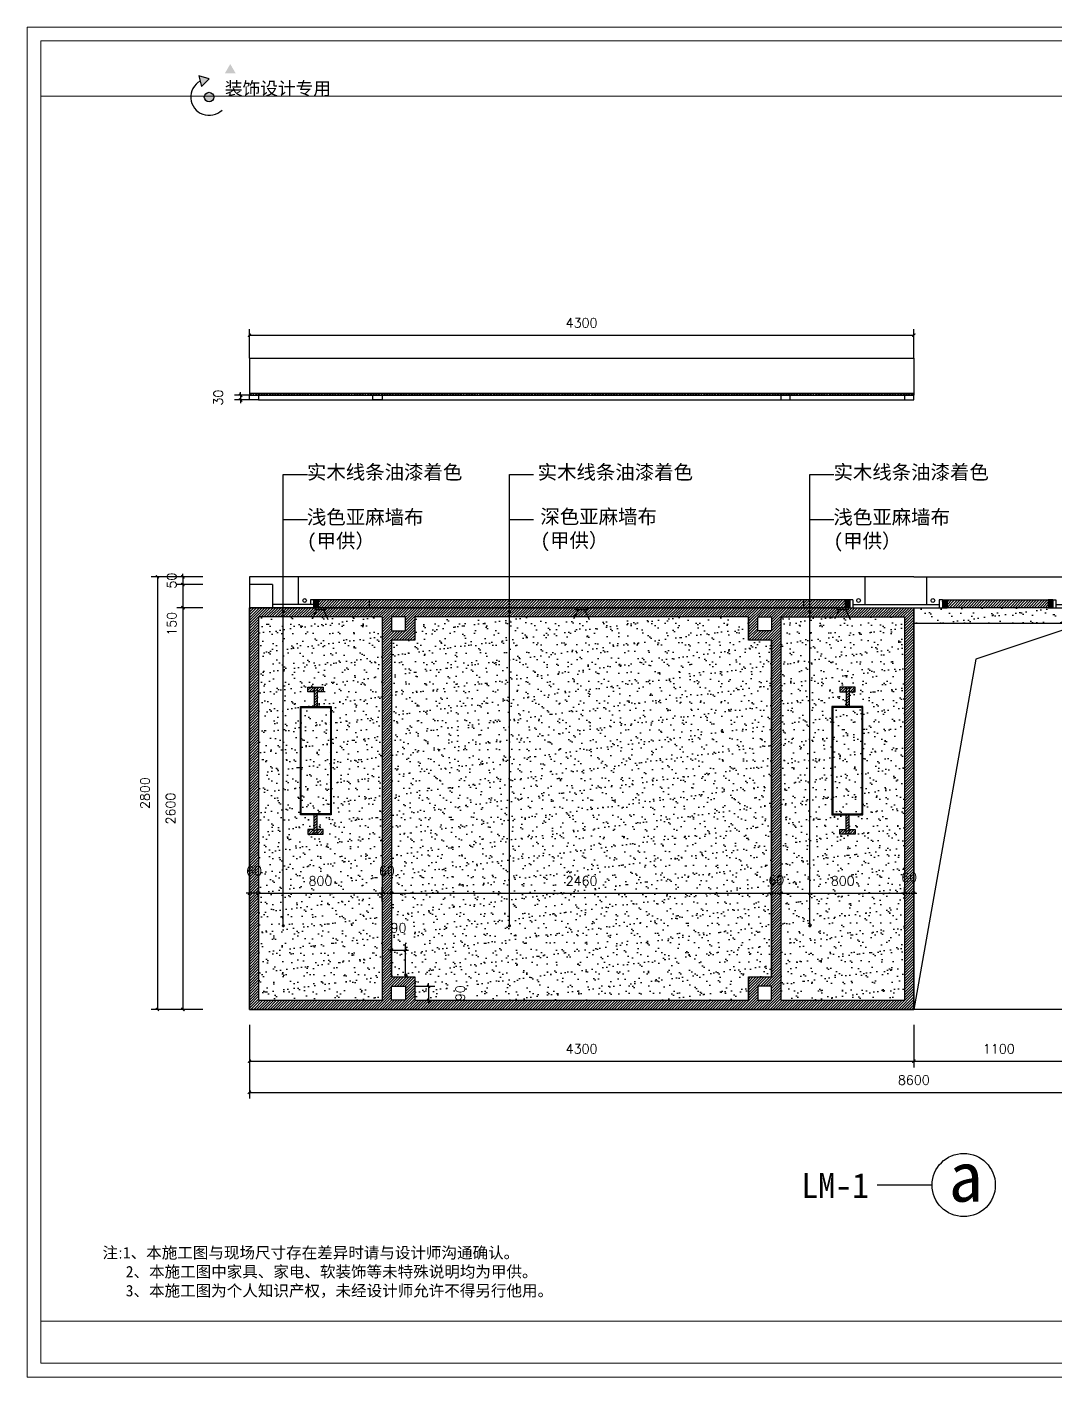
# Model space of a CAD drawing. Extents: x 643133 to 135659452, y -425133 to -387116.
# Drawn here: x 700733 to 707392, y -425133 to -416396 of the extents above; entities that cross this region are included whole.
import ezdxf

# ---------------------------------------------------------------- set-up
doc = ezdxf.new("R2010")
doc.units = 0
doc.header["$LTSCALE"] = 10
doc.header["$MEASUREMENT"] = 0
for name, color, linetype in [('30', 30, 'Continuous'), ('34', 34, 'Continuous'), ('38', 38, 'Continuous')]:
    doc.layers.add(name, color=color, linetype=linetype)
doc.styles.add('ATT', font='')
doc.styles.get("Standard").update_dxf_attribs({"font": 'gbenor.shx', "bigfont": 'gbcbig.shx'})
doc.styles.add('STYLE1', font='')
doc.styles.add('外部标注', font='complex.shx')
doc.styles.add('样式 1', font='complex.shx')
doc.styles.get('ATT').set_extended_font_data('SimSun')
doc.styles.get('STYLE1').set_extended_font_data('SimSun')
doc.dimstyles.new('平面布局内部', dxfattribs={"dimtxt": 60, "dimasz": 20, "dimexe": 40, "dimexo": 0, "dimgap": 50, "dimtad": 1, "dimdec": 0, "dimzin": 0, "dimdsep": 46, "dimtxsty": '外部标注', "dimblk": 'ARCHTICK', "dimcen": 5, "dimclrt": 56, "dimadec": 0, "dimazin": 0, "dimtfac": 1, "dimtdec": 0, "dimtmove": 2, "dimatfit": 3, "dimldrblk": 'DOT', "dimfxl": 40, "dimtolj": 1, "dimtzin": 0, "dimarcsym": 0})
pattern_1 = [(45, (10450.408, -1458.573), (-8.83883476, 8.83883476), [])]
pattern_2 = [(37.5, (10450.41, -1458.57), (-3.149668, 96.3411885), [0, -76, 0, -85, 0, -81.25]), (7.5, (10450.41, -1458.57), (88.488835, 141.107303), [0, -41, 0, -68.5, 0, -26.25]), (327.5, (10388.91, -1458.57), (155.707093, 0.282953), [0, -25, 0, -90, 0, -117.5]), (317.5, (10388.91, -1458.57), (150.30633, 43.883778), [0, -12.5, 0, -59, 0, -67.5])]

# ---------------------------------------------------------------- blocks, each defined once
blk = doc.blocks.new('5435432')
at = {"layer": '34'}
h = blk.add_hatch(color=256, dxfattribs=at)
h.paths.add_polyline_path([(685766, -389022, 1), (685612, -389022, 1)])
h.paths.add_polyline_path([(685524, -388679), (685568, -388849), (685689, -388731), (685689, -388725)])
h.paths.add_polyline_path([(686032, -388487), (685944, -388639), (686120, -388639)])
blk.add_lwpolyline([(685693, -388726), (685524, -388679), (685568, -388849)], close=True, dxfattribs=at)
blk.add_circle((685689, -389022), 76.7, dxfattribs=at)
blk.add_arc((685689, -389022), 296, 118.9284, 314.9675, dxfattribs=at)
at = {"layer": '38', "lineweight": 13}
for p, q in [((682744, -387889), (713632, -387889)), ((682744, -409731), (682744, -387889)), ((713632, -409731), (682744, -409731))]:
    blk.add_line(p, q, dxfattribs=at)
at = {"layer": '38', "lineweight": 5}
for p, q in [((682966, -388111), (713410, -388111)), ((682966, -409509), (682966, -388111)), ((682966, -389010), (685687, -389010)), ((685687, -389010), (710237, -389010)), ((710237, -408827), (682966, -408827)), ((713410, -409509), (682966, -409509))]:
    blk.add_line(p, q, dxfattribs=at)
at = {"layer": '34', "style": 'STYLE1'}
blk.add_text('装饰设计专用', height=209.8, dxfattribs=at).set_placement((685944, -388987))
at = {"layer": '34', "insert": (685900, -389051), "char_height": 87.68, "width": 134889609.43, "attachment_point": 1}
blk.add_mtext('{\\fSimSun|b0|i0|c134|p2;Chengdu Hong yu Decoration co.,Ltd\\fArial|b0|i0|c0|p34;}', dxfattribs=at)
at = {"layer": '34', "insert": (683965, -407627), "char_height": 184.32, "width": 8552.03, "attachment_point": 1, "style": '样式 1'}
blk.add_mtext('{\\fSimSun|b0|i0|c134|p2;注}:{\\fSimSun|b0|i0|c134|p2;1、本施工图与现场尺寸存在差异时请与设计师沟通确认。\\P   2、本施工图中家具、家电、软装饰等未特殊说明均为甲供。\\P   3、本施工图为个人知识产权，未经设计师允许不得另行他用。}', dxfattribs=at)
blk = doc.blocks.new('_ArchTick')
at = {"color": 0, "linetype": 'ByBlock', "const_width": 0.4}
blk.add_lwpolyline([(-0.5, -0.5), (0.5, 0.5)], dxfattribs=at)
blk = doc.blocks.new('_Dot')
at = {"color": 0, "linetype": 'ByBlock', "lineweight": -2}
blk.add_line((-0.5, 0), (-1, 0), dxfattribs=at)
at = {"color": 0, "linetype": 'ByBlock', "const_width": 0.5}
blk.add_lwpolyline([(-0.25, 0, 1), (0.25, 0, 1)], format="xyb", close=True, dxfattribs=at)
blk = doc.blocks.new('*D132')
at = {"layer": '34', "color": 0, "lineweight": -2}
for p, q in [((702171.7, -422013.5), (702171.7, -421962.2)), ((702231.7, -422013.5), (702231.7, -421962.2)), ((702171.7, -422002.2), (702151.7, -422002.2)), ((702231.7, -422002.2), (702171.7, -422002.2)), ((702231.7, -422002.2), (702251.7, -422002.2))]:
    blk.add_line(p, q, dxfattribs=at)
at = {"layer": 'Defpoints', "color": 0}
for p in [(702171.7, -422002.2), (702171.7, -422013.5), (702231.7, -422013.5)]:
    blk.add_point(p, dxfattribs=at)
at = {"layer": '34', "color": 0, "lineweight": -2, "xscale": 20, "yscale": 20, "zscale": 20}
blk.add_blockref('_ArchTick', (702171.7, -422002.2), dxfattribs=at)
at = {"layer": '34', "color": 0, "lineweight": -2, "xscale": 20, "yscale": 20, "zscale": 20, "rotation": 180}
blk.add_blockref('_ArchTick', (702231.7, -422002.2), dxfattribs=at)
at = {"layer": '34', "color": 56, "insert": (702201.7, -421857.2), "char_height": 60, "attachment_point": 5, "style": '外部标注'}
blk.add_mtext('\\A1;60', dxfattribs=at)
blk = doc.blocks.new('*D133')
at = {"layer": '34', "color": 0, "lineweight": -2}
for p, q in [((702231.7, -422054.9), (702231.7, -421962.2)), ((703031.7, -422054.9), (703031.7, -421962.2)), ((702231.7, -422002.2), (703031.7, -422002.2))]:
    blk.add_line(p, q, dxfattribs=at)
at = {"layer": 'Defpoints', "color": 0}
for p in [(702231.7, -422054.9), (703031.7, -422002.2), (703031.7, -422054.9)]:
    blk.add_point(p, dxfattribs=at)
at = {"layer": '34', "color": 0, "lineweight": -2, "xscale": 20, "yscale": 20, "zscale": 20, "rotation": 180}
blk.add_blockref('_ArchTick', (702231.7, -422002.2), dxfattribs=at)
at = {"layer": '34', "color": 0, "lineweight": -2, "xscale": 20, "yscale": 20, "zscale": 20}
blk.add_blockref('_ArchTick', (703031.7, -422002.2), dxfattribs=at)
at = {"layer": '34', "color": 56, "insert": (702631.7, -421922.2), "char_height": 60, "attachment_point": 5, "style": '外部标注'}
blk.add_mtext('\\A1;800', dxfattribs=at)
blk = doc.blocks.new('*D134')
at = {"layer": '34', "color": 0, "lineweight": -2}
for p, q in [((703031.7, -422002.2), (703031.7, -421962.2)), ((703091.7, -422002.2), (703091.7, -421962.2)), ((703031.7, -422002.2), (703011.7, -422002.2)), ((703031.7, -422002.2), (703091.7, -422002.2)), ((703091.7, -422002.2), (703111.7, -422002.2))]:
    blk.add_line(p, q, dxfattribs=at)
at = {"layer": 'Defpoints', "color": 0}
for p in [(703031.7, -422002.2), (703091.7, -422002.2), (703091.7, -422002.2)]:
    blk.add_point(p, dxfattribs=at)
at = {"layer": '34', "color": 0, "lineweight": -2, "xscale": 20, "yscale": 20, "zscale": 20}
blk.add_blockref('_ArchTick', (703031.7, -422002.2), dxfattribs=at)
at = {"layer": '34', "color": 0, "lineweight": -2, "xscale": 20, "yscale": 20, "zscale": 20, "rotation": 180}
blk.add_blockref('_ArchTick', (703091.7, -422002.2), dxfattribs=at)
at = {"layer": '34', "color": 56, "insert": (703061.7, -421857.2), "char_height": 60, "attachment_point": 5, "style": '外部标注'}
blk.add_mtext('\\A1;60', dxfattribs=at)
blk = doc.blocks.new('*D135')
at = {"layer": '34', "color": 0, "lineweight": -2}
for p, q in [((703091.7, -422002.2), (703091.7, -421962.2)), ((703091.7, -422002.2), (705551.7, -422002.2)), ((705551.7, -422002.2), (705551.7, -422042.2))]:
    blk.add_line(p, q, dxfattribs=at)
at = {"layer": 'Defpoints', "color": 0}
for p in [(703091.7, -422002.2), (705551.7, -422002.2), (705551.7, -422002.2)]:
    blk.add_point(p, dxfattribs=at)
at = {"layer": '34', "color": 0, "lineweight": -2, "xscale": 20, "yscale": 20, "zscale": 20, "rotation": 180}
blk.add_blockref('_ArchTick', (703091.7, -422002.2), dxfattribs=at)
at = {"layer": '34', "color": 0, "lineweight": -2, "xscale": 20, "yscale": 20, "zscale": 20}
blk.add_blockref('_ArchTick', (705551.7, -422002.2), dxfattribs=at)
at = {"layer": '34', "color": 56, "insert": (704321.7, -421922.2), "char_height": 60, "attachment_point": 5, "style": '外部标注'}
blk.add_mtext('\\A1;2460', dxfattribs=at)
blk = doc.blocks.new('*D136')
at = {"layer": '34', "color": 0, "lineweight": -2}
for p, q in [((705551.7, -422002.2), (705531.7, -422002.2)), ((705551.7, -422002.2), (705551.7, -422042.2)), ((705551.7, -422002.2), (705611.7, -422002.2)), ((705611.7, -422002.2), (705611.7, -422042.2)), ((705611.7, -422002.2), (705631.7, -422002.2))]:
    blk.add_line(p, q, dxfattribs=at)
at = {"layer": 'Defpoints', "color": 0}
for p in [(705551.7, -422002.2), (705611.7, -422002.2), (705611.7, -422002.2)]:
    blk.add_point(p, dxfattribs=at)
at = {"layer": '34', "color": 0, "lineweight": -2, "xscale": 20, "yscale": 20, "zscale": 20}
blk.add_blockref('_ArchTick', (705551.7, -422002.2), dxfattribs=at)
at = {"layer": '34', "color": 0, "lineweight": -2, "xscale": 20, "yscale": 20, "zscale": 20, "rotation": 180}
blk.add_blockref('_ArchTick', (705611.7, -422002.2), dxfattribs=at)
at = {"layer": '34', "color": 56, "insert": (705581.7, -421917.2), "char_height": 60, "attachment_point": 5, "style": '外部标注'}
blk.add_mtext('\\A1;60', dxfattribs=at)
blk = doc.blocks.new('*D137')
at = {"layer": '34', "color": 0, "lineweight": -2}
for p, q in [((706411.7, -422002.2), (706411.7, -421962.2)), ((705611.7, -422002.2), (705611.7, -422042.2)), ((705611.7, -422002.2), (706411.7, -422002.2))]:
    blk.add_line(p, q, dxfattribs=at)
at = {"layer": 'Defpoints', "color": 0}
for p in [(705611.7, -422002.2), (706411.7, -422002.2), (706411.7, -422002.2)]:
    blk.add_point(p, dxfattribs=at)
at = {"layer": '34', "color": 0, "lineweight": -2, "xscale": 20, "yscale": 20, "zscale": 20, "rotation": 180}
blk.add_blockref('_ArchTick', (705611.7, -422002.2), dxfattribs=at)
at = {"layer": '34', "color": 0, "lineweight": -2, "xscale": 20, "yscale": 20, "zscale": 20}
blk.add_blockref('_ArchTick', (706411.7, -422002.2), dxfattribs=at)
at = {"layer": '34', "color": 56, "insert": (706011.7, -421922.2), "char_height": 60, "attachment_point": 5, "style": '外部标注'}
blk.add_mtext('\\A1;800', dxfattribs=at)
blk = doc.blocks.new('*D138')
at = {"layer": '34', "color": 0, "lineweight": -2}
for p, q in [((706411.7, -422002.2), (706411.7, -421962.2)), ((706471.7, -422012.2), (706471.7, -421962.2)), ((706411.7, -422002.2), (706391.7, -422002.2)), ((706411.7, -422002.2), (706471.7, -422002.2)), ((706471.7, -422002.2), (706491.7, -422002.2))]:
    blk.add_line(p, q, dxfattribs=at)
at = {"layer": 'Defpoints', "color": 0}
for p in [(706411.7, -422002.2), (706471.7, -422002.2), (706471.7, -422012.2)]:
    blk.add_point(p, dxfattribs=at)
at = {"layer": '34', "color": 0, "lineweight": -2, "xscale": 20, "yscale": 20, "zscale": 20}
blk.add_blockref('_ArchTick', (706411.7, -422002.2), dxfattribs=at)
at = {"layer": '34', "color": 0, "lineweight": -2, "xscale": 20, "yscale": 20, "zscale": 20, "rotation": 180}
blk.add_blockref('_ArchTick', (706471.7, -422002.2), dxfattribs=at)
at = {"layer": '34', "color": 56, "insert": (706441.7, -421899.8), "char_height": 60, "attachment_point": 5, "style": '外部标注'}
blk.add_mtext('\\A1;60', dxfattribs=at)
blk = doc.blocks.new('*D139')
at = {"layer": '34', "color": 0, "lineweight": -2}
for p, q in [((703241.7, -422604), (703371.7, -422604)), ((703331.7, -422604), (703331.7, -422584)), ((703331.7, -422604), (703331.7, -422694)), ((703241.7, -422694), (703371.7, -422694)), ((703331.7, -422694), (703331.7, -422714))]:
    blk.add_line(p, q, dxfattribs=at)
at = {"layer": 'Defpoints', "color": 0}
for p in [(703241.7, -422604), (703241.7, -422694), (703331.7, -422694)]:
    blk.add_point(p, dxfattribs=at)
at = {"layer": '34', "color": 0, "lineweight": -2, "xscale": 20, "yscale": 20, "zscale": 20}
for p, rotation in [((703331.7, -422604), 270), ((703331.7, -422694), 90)]:
    blk.add_blockref('_ArchTick', p, dxfattribs=dict(at, rotation=rotation))
at = {"layer": '34', "color": 56, "insert": (703536.7, -422649), "char_height": 60, "attachment_point": 5, "rotation": 90, "style": '外部标注'}
blk.add_mtext('\\A1;90', dxfattribs=at)
blk = doc.blocks.new('*D140')
at = {"layer": '34', "color": 0, "lineweight": -2}
for p, q in [((703091.7, -422544), (703091.7, -422331.1)), ((703181.7, -422544), (703181.7, -422331.1)), ((703091.7, -422371.1), (703071.7, -422371.1)), ((703091.7, -422371.1), (703181.7, -422371.1)), ((703181.7, -422371.1), (703201.7, -422371.1))]:
    blk.add_line(p, q, dxfattribs=at)
at = {"layer": 'Defpoints', "color": 0}
for p in [(703181.7, -422371.1), (703091.7, -422544), (703181.7, -422544)]:
    blk.add_point(p, dxfattribs=at)
at = {"layer": '34', "color": 0, "lineweight": -2, "xscale": 20, "yscale": 20, "zscale": 20}
blk.add_blockref('_ArchTick', (703091.7, -422371.1), dxfattribs=at)
at = {"layer": '34', "color": 0, "lineweight": -2, "xscale": 20, "yscale": 20, "zscale": 20, "rotation": 180}
blk.add_blockref('_ArchTick', (703181.7, -422371.1), dxfattribs=at)
at = {"layer": '34', "color": 56, "insert": (703136.7, -422226.1), "char_height": 60, "attachment_point": 5, "style": '外部标注'}
blk.add_mtext('\\A1;90', dxfattribs=at)
blk = doc.blocks.new('*D142')
at = {"layer": '34', "color": 0, "lineweight": -2}
for p, q in [((702171.7, -422854), (702171.7, -423129.1)), ((706471.7, -422854), (706471.7, -423129.1)), ((702171.7, -423089.1), (706471.7, -423089.1))]:
    blk.add_line(p, q, dxfattribs=at)
at = {"layer": 'Defpoints', "color": 0}
for p in [(702171.7, -422854), (706471.7, -422854), (706471.7, -423089.1)]:
    blk.add_point(p, dxfattribs=at)
at = {"layer": '34', "color": 0, "lineweight": -2, "xscale": 20, "yscale": 20, "zscale": 20, "rotation": 180}
blk.add_blockref('_ArchTick', (702171.7, -423089.1), dxfattribs=at)
at = {"layer": '34', "color": 0, "lineweight": -2, "xscale": 20, "yscale": 20, "zscale": 20}
blk.add_blockref('_ArchTick', (706471.7, -423089.1), dxfattribs=at)
at = {"layer": '34', "color": 56, "insert": (704321.7, -423009.1), "char_height": 60, "attachment_point": 5, "style": '外部标注'}
blk.add_mtext('\\A1;4300', dxfattribs=at)
blk = doc.blocks.new('*D143')
at = {"layer": '34', "color": 0, "lineweight": -2}
for p, q in [((706471.7, -422854), (706471.7, -423129.1)), ((707571.7, -422854), (707571.7, -423129.1)), ((706471.7, -423089.1), (707571.7, -423089.1))]:
    blk.add_line(p, q, dxfattribs=at)
at = {"layer": 'Defpoints', "color": 0}
for p in [(706471.7, -422854), (707571.7, -422854), (707571.7, -423089.1)]:
    blk.add_point(p, dxfattribs=at)
at = {"layer": '34', "color": 0, "lineweight": -2, "xscale": 20, "yscale": 20, "zscale": 20, "rotation": 180}
blk.add_blockref('_ArchTick', (706471.7, -423089.1), dxfattribs=at)
at = {"layer": '34', "color": 0, "lineweight": -2, "xscale": 20, "yscale": 20, "zscale": 20}
blk.add_blockref('_ArchTick', (707571.7, -423089.1), dxfattribs=at)
at = {"layer": '34', "color": 56, "insert": (707021.7, -423009.1), "char_height": 60, "attachment_point": 5, "style": '外部标注'}
blk.add_mtext('\\A1;1100', dxfattribs=at)
blk = doc.blocks.new('*D147')
at = {"layer": '34', "color": 0, "lineweight": -2}
for p, q in [((702171.7, -418539.6), (702171.7, -418350.6)), ((702171.7, -418390.6), (706471.7, -418390.6)), ((706471.7, -418539.6), (706471.7, -418350.6))]:
    blk.add_line(p, q, dxfattribs=at)
at = {"layer": 'Defpoints', "color": 0}
for p in [(706471.7, -418390.6), (702171.7, -418539.6), (706471.7, -418539.6)]:
    blk.add_point(p, dxfattribs=at)
at = {"layer": '34', "color": 0, "lineweight": -2, "xscale": 20, "yscale": 20, "zscale": 20, "rotation": 180}
blk.add_blockref('_ArchTick', (702171.7, -418390.6), dxfattribs=at)
at = {"layer": '34', "color": 0, "lineweight": -2, "xscale": 20, "yscale": 20, "zscale": 20}
blk.add_blockref('_ArchTick', (706471.7, -418390.6), dxfattribs=at)
at = {"layer": '34', "color": 56, "insert": (704321.7, -418310.6), "char_height": 60, "attachment_point": 5, "style": '外部标注'}
blk.add_mtext('\\A1;4300', dxfattribs=at)
blk = doc.blocks.new('*D148')
at = {"layer": '34', "color": 0, "lineweight": -2}
for p, q in [((702115.2, -418779.6), (702115.2, -418759.6)), ((702171.7, -418779.6), (702075.2, -418779.6)), ((702171.7, -418809.6), (702075.2, -418809.6)), ((702115.2, -418779.6), (702115.2, -418809.6)), ((702115.2, -418809.6), (702115.2, -418829.6))]:
    blk.add_line(p, q, dxfattribs=at)
at = {"layer": 'Defpoints', "color": 0}
for p in [(702115.2, -418809.6), (702171.7, -418779.6), (702171.7, -418809.6)]:
    blk.add_point(p, dxfattribs=at)
at = {"layer": '34', "color": 0, "lineweight": -2, "xscale": 20, "yscale": 20, "zscale": 20}
for p, rotation in [((702115.2, -418779.6), 270), ((702115.2, -418809.6), 90)]:
    blk.add_blockref('_ArchTick', p, dxfattribs=dict(at, rotation=rotation))
at = {"layer": '34', "color": 56, "insert": (701970.2, -418794.6), "char_height": 60, "attachment_point": 5, "rotation": 90, "style": '外部标注'}
blk.add_mtext('\\A1;30', dxfattribs=at)
blk = doc.blocks.new('*D149')
at = {"layer": '30', "color": 0, "lineweight": -2}
for p, q in [((701871.7, -419954), (701701.6, -419954)), ((701741.6, -419954), (701741.6, -419934)), ((701741.6, -419954), (701741.6, -420004)), ((701871.7, -420004), (701701.6, -420004)), ((701741.6, -420004), (701741.6, -420024))]:
    blk.add_line(p, q, dxfattribs=at)
at = {"layer": 'Defpoints', "color": 0}
for p in [(701871.7, -419954), (701741.6, -420004), (701871.7, -420004)]:
    blk.add_point(p, dxfattribs=at)
at = {"layer": '30', "color": 0, "lineweight": -2, "xscale": 20, "yscale": 20, "zscale": 20}
for p, rotation in [((701741.6, -419954), 270), ((701741.6, -420004), 90)]:
    blk.add_blockref('_ArchTick', p, dxfattribs=dict(at, rotation=rotation))
at = {"layer": '30', "color": 56, "insert": (701669.2, -419979), "char_height": 60, "attachment_point": 5, "rotation": 90, "style": '外部标注'}
blk.add_mtext('\\A1;50', dxfattribs=at)
blk = doc.blocks.new('*D150')
at = {"layer": '30', "color": 0, "lineweight": -2}
for p, q in [((701871.7, -420004), (701701.6, -420004)), ((701741.6, -420004), (701741.6, -420154)), ((701871.7, -420154), (701701.6, -420154))]:
    blk.add_line(p, q, dxfattribs=at)
at = {"layer": 'Defpoints', "color": 0}
for p in [(701871.7, -420004), (701741.6, -420154), (701871.7, -420154)]:
    blk.add_point(p, dxfattribs=at)
at = {"layer": '30', "color": 0, "lineweight": -2, "xscale": 20, "yscale": 20, "zscale": 20}
for p, rotation in [((701741.6, -420004), 90), ((701741.6, -420154), 270)]:
    blk.add_blockref('_ArchTick', p, dxfattribs=dict(at, rotation=rotation))
at = {"layer": '30', "color": 56, "insert": (701669.2, -420258.2), "char_height": 60, "attachment_point": 5, "rotation": 90, "style": '外部标注'}
blk.add_mtext('\\A1;150', dxfattribs=at)
blk = doc.blocks.new('*D151')
at = {"layer": '30', "color": 0, "lineweight": -2}
for p, q in [((701871.7, -420154), (701701.6, -420154)), ((701741.6, -420154), (701741.6, -422754)), ((701871.7, -422754), (701701.6, -422754))]:
    blk.add_line(p, q, dxfattribs=at)
at = {"layer": 'Defpoints', "color": 0}
for p in [(701871.7, -420154), (701741.6, -422754), (701871.7, -422754)]:
    blk.add_point(p, dxfattribs=at)
at = {"layer": '30', "color": 0, "lineweight": -2, "xscale": 20, "yscale": 20, "zscale": 20}
for p, rotation in [((701741.6, -420154), 90), ((701741.6, -422754), 270)]:
    blk.add_blockref('_ArchTick', p, dxfattribs=dict(at, rotation=rotation))
at = {"layer": '30', "color": 56, "insert": (701661.6, -421454), "char_height": 60, "attachment_point": 5, "rotation": 90, "style": '外部标注'}
blk.add_mtext('\\A1;2600', dxfattribs=at)
blk = doc.blocks.new('*D152')
at = {"layer": '30', "color": 0, "lineweight": -2}
for p, q in [((701871.7, -419954), (701536.2, -419954)), ((701576.2, -419954), (701576.2, -422754)), ((701871.7, -422754), (701536.2, -422754))]:
    blk.add_line(p, q, dxfattribs=at)
at = {"layer": 'Defpoints', "color": 0}
for p in [(701871.7, -419954), (701576.2, -422754), (701871.7, -422754)]:
    blk.add_point(p, dxfattribs=at)
at = {"layer": '30', "color": 0, "lineweight": -2, "xscale": 20, "yscale": 20, "zscale": 20}
for p, rotation in [((701576.2, -419954), 90), ((701576.2, -422754), 270)]:
    blk.add_blockref('_ArchTick', p, dxfattribs=dict(at, rotation=rotation))
at = {"layer": '30', "color": 56, "insert": (701496.2, -421354), "char_height": 60, "attachment_point": 5, "rotation": 90, "style": '外部标注'}
blk.add_mtext('\\A1;2800', dxfattribs=at)
blk = doc.blocks.new('*D154')
at = {"layer": '34', "color": 0, "lineweight": -2}
for p, q in [((702171.7, -422854), (702171.7, -423331)), ((710771.7, -422854), (710771.7, -423331)), ((702171.7, -423291), (710771.7, -423291))]:
    blk.add_line(p, q, dxfattribs=at)
at = {"layer": 'Defpoints', "color": 0}
for p in [(702171.7, -422854), (710771.7, -422854), (710771.7, -423291)]:
    blk.add_point(p, dxfattribs=at)
at = {"layer": '34', "color": 0, "lineweight": -2, "xscale": 20, "yscale": 20, "zscale": 20, "rotation": 180}
blk.add_blockref('_ArchTick', (702171.7, -423291), dxfattribs=at)
at = {"layer": '34', "color": 0, "lineweight": -2, "xscale": 20, "yscale": 20, "zscale": 20}
blk.add_blockref('_ArchTick', (710771.7, -423291), dxfattribs=at)
at = {"layer": '34', "color": 56, "insert": (706471.7, -423211), "char_height": 60, "attachment_point": 5, "style": '外部标注'}
blk.add_mtext('\\A1;8600', dxfattribs=at)

msp = doc.modelspace()

# ---------------------------------------------------------------- hatches: boundary and pattern name
at = {"layer": '30'}
h = msp.add_hatch(dxfattribs=at)
h.set_pattern_fill('AR-SAND', color=37, scale=50, style=0)
h.set_pattern_definition(pattern_2)
h.paths.add_polyline_path([(703091.7, -422544), (703241.7, -422544), (703241.7, -422694), (705401.7, -422694), (705401.7, -422544), (705551.7, -422544), (705551.7, -420364), (705401.7, -420364), (705401.7, -420214), (703241.7, -420214), (703241.7, -420364), (703091.7, -420364)])
at = {"layer": '34'}
h = msp.add_hatch(dxfattribs=at)
h.set_pattern_fill('ANSI31', color=256, scale=100, style=0)
h.set_pattern_definition(pattern_1)
h.paths.add_polyline_path([(706471.7, -418764.6), (702171.7, -418764.6), (702171.7, -418779.6), (702231.7, -418779.6), (706471.7, -418779.6)])
h = msp.add_hatch(dxfattribs=at)
h.set_pattern_fill('ANSI31', color=256, scale=100, style=0)
h.paths.add_polyline_path([(702171.7, -420154), (702171.7, -422754), (706471.7, -422754), (706471.7, -420154)])
h.paths.add_polyline_path([(703031.7, -420214), (703031.7, -422694), (702231.7, -422694), (702231.7, -420214)], flags=16)
h.paths.add_polyline_path([(703091.7, -420214), (703181.7, -420214), (703181.7, -420304), (703091.7, -420304)], flags=16)
h.paths.add_polyline_path([(703091.7, -420364), (703241.7, -420364), (703241.7, -420214), (705401.7, -420214), (705401.7, -420364), (705551.7, -420364), (705551.7, -422544), (705401.7, -422544), (705401.7, -422694), (703241.7, -422694), (703241.7, -422544), (703091.7, -422544)], flags=16)
h.paths.add_polyline_path([(702650.4, -420668), (702650.4, -420698), (702610.4, -420698), (702610.4, -420794), (702701.7, -420794), (702701.7, -421494), (702610.4, -421494), (702610.4, -421590), (702650.4, -421590), (702650.4, -421620), (702550.4, -421620), (702550.4, -421590), (702590.4, -421590), (702590.4, -421494), (702501.7, -421494), (702501.7, -420794), (702590.4, -420794), (702590.4, -420698), (702550.4, -420698), (702550.4, -420668)], flags=0)
h.paths.add_polyline_path([(702696.7, -420799), (702696.7, -421489), (702506.7, -421489), (702506.7, -420799)], flags=0)
h.paths.add_polyline_path([(703091.7, -422604), (703181.7, -422604), (703181.7, -422694), (703091.7, -422694)], flags=16)
h.paths.add_polyline_path([(705461.7, -420214), (705551.7, -420214), (705551.7, -420304), (705461.7, -420304)], flags=16)
h.paths.add_polyline_path([(705611.7, -420214), (706411.7, -420214), (706411.7, -422694), (705611.7, -422694)], flags=16)
h.paths.add_polyline_path([(705941.7, -420794), (706033, -420794), (706033, -420698), (705993, -420698), (705993, -420668), (706093, -420668), (706093, -420698), (706053, -420698), (706053, -420794), (706141.7, -420794), (706141.7, -421494), (706053, -421494), (706053, -421590), (706093, -421590), (706093, -421620), (705993, -421620), (705993, -421590), (706033, -421590), (706033, -421494), (705941.7, -421494)], flags=0)
h.paths.add_polyline_path([(705946.7, -420799), (706136.7, -420799), (706136.7, -421489), (705946.7, -421489)], flags=0)
h.paths.add_polyline_path([(705461.7, -422604), (705551.7, -422604), (705551.7, -422694), (705461.7, -422694)], flags=16)
h.paths.add_polyline_path([(702138.1, -421812.2), (702265.3, -421812.2), (702265.3, -421902.2), (702138.1, -421902.2)], flags=9)
h.paths.add_polyline_path([(702539.6, -421877.2), (702723.8, -421877.2), (702723.8, -421967.2), (702539.6, -421967.2)], flags=8)
h.paths.add_polyline_path([(702998.1, -421812.2), (703125.3, -421812.2), (703125.3, -421902.2), (702998.1, -421902.2)], flags=24)
h.paths.add_polyline_path([(704199.6, -421877.2), (704443.8, -421877.2), (704443.8, -421967.2), (704199.6, -421967.2)], flags=8)
h.paths.add_polyline_path([(705518.1, -421872.2), (705645.3, -421872.2), (705645.3, -421962.2), (705518.1, -421962.2)], flags=24)
h.paths.add_polyline_path([(705919.6, -421877.2), (706103.8, -421877.2), (706103.8, -421967.2), (705919.6, -421967.2)], flags=8)
h.paths.add_polyline_path([(706378.1, -421854.8), (706505.3, -421854.8), (706505.3, -421944.8), (706378.1, -421944.8)], flags=9)
h.paths.add_polyline_path([(703491.7, -422712.6), (703491.7, -422585.5), (703581.7, -422585.5), (703581.7, -422712.6)], flags=24)
h.paths.add_polyline_path([(703073.1, -422181.1), (703200.3, -422181.1), (703200.3, -422271.1), (703073.1, -422271.1)], flags=24)
h = msp.add_hatch(dxfattribs=at)
h.set_pattern_fill('ANSI31', color=256, scale=30, style=0)
h.set_pattern_definition([(45, (10450.4078, -1458.573), (-2.65165043, 2.65165043), [])])
h.paths.add_polyline_path([(702616.7, -420104), (702586.7, -420104), (702586.7, -420154), (702616.7, -420154)])
h = msp.add_hatch(dxfattribs=at)
h.set_pattern_fill('ANSI31', color=256, scale=100, style=0)
h.set_pattern_definition(pattern_1)
h.paths.add_polyline_path([(702616.7, -420104), (702616.7, -420154), (706026.7, -420154), (706026.7, -420104)])
h = msp.add_hatch(dxfattribs=at)
h.set_pattern_fill('ANSI31', color=256, scale=30, style=0)
h.set_pattern_definition([(45, (13890.4078, -1458.573), (-2.65165043, 2.65165043), [])])
h.paths.add_polyline_path([(706056.7, -420104), (706026.7, -420104), (706026.7, -420154), (706056.7, -420154)])
h = msp.add_hatch(dxfattribs=at)
h.set_pattern_fill('AR-SAND', color=251, scale=50, style=0)
h.set_pattern_definition(pattern_2)
h.paths.add_polyline_path([(706686.7, -420154), (706471.7, -420154), (706471.7, -420254), (707571.7, -420254), (707571.7, -420154), (707341.7, -420154)])
h = msp.add_hatch(dxfattribs=at)
h.set_pattern_fill('ANSI31', color=256, scale=30, style=0)
h.set_pattern_definition([(45, (10435.4078, -1458.573), (-2.65165043, 2.65165043), [])])
h.paths.add_polyline_path([(706686.7, -420104), (706656.7, -420104), (706656.7, -420154), (706686.7, -420154)])
h = msp.add_hatch(dxfattribs=at)
h.set_pattern_fill('ANSI31', color=256, scale=100, style=0)
h.set_pattern_definition(pattern_1)
h.paths.add_polyline_path([(706686.7, -420104), (706686.7, -420154), (707341.7, -420154), (707341.7, -420104)])
h = msp.add_hatch(dxfattribs=at)
h.set_pattern_fill('ANSI31', color=256, scale=30, style=0)
h.set_pattern_definition([(135, (1403592.9892, -1458.573), (2.65165043, 2.65165043), [])])
h.paths.add_polyline_path([(707341.7, -420104), (707371.7, -420104), (707371.7, -420154), (707341.7, -420154)])
h = msp.add_hatch(dxfattribs=at)
h.set_pattern_fill('AR-SAND', color=251, scale=50, style=0)
h.set_pattern_definition(pattern_2)
h.paths.add_polyline_path([(703031.7, -420214), (702231.7, -420214), (702231.7, -422694), (703031.7, -422694)])
h.paths.add_polyline_path([(702650.4, -421620), (702550.4, -421620), (702550.4, -421590), (702590.4, -421590), (702590.4, -421494), (702501.7, -421494), (702501.7, -420794), (702590.4, -420794), (702590.4, -420698), (702550.4, -420698), (702550.4, -420668), (702650.4, -420668), (702650.4, -420698), (702610.4, -420698), (702610.4, -420794), (702701.7, -420794), (702701.7, -421494), (702610.4, -421494), (702610.4, -421590), (702650.4, -421590)], flags=16)
h.paths.add_polyline_path([(702696.7, -421489), (702506.7, -421489), (702506.7, -420799), (702696.7, -420799)], flags=0)
h = msp.add_hatch(dxfattribs=at)
h.set_pattern_fill('AR-SAND', color=251, scale=50, style=0)
h.set_pattern_definition(pattern_2)
h.paths.add_polyline_path([(705611.7, -422694), (706411.7, -422694), (706411.7, -420214), (705611.7, -420214)])
h.paths.add_polyline_path([(706033, -421590), (706033, -421494), (705941.7, -421494), (705941.7, -420794), (706033, -420794), (706033, -420698), (705993, -420698), (705993, -420668), (706093, -420668), (706093, -420698), (706053, -420698), (706053, -420794), (706141.7, -420794), (706141.7, -421494), (706053, -421494), (706053, -421590), (706093, -421590), (706093, -421620), (705993, -421620), (705993, -421590)], flags=16)
h.paths.add_polyline_path([(705946.7, -421489), (705946.7, -420799), (706136.7, -420799), (706136.7, -421489)], flags=0)

# ---------------------------------------------------------------- linework, layer by layer
at = {"layer": '30'}
for p, q in [((702171.7, -418539.6), (706471.7, -418539.6)), ((702171.7, -418539.6), (702171.7, -418779.6)), ((706471.7, -418539.6), (706471.7, -418779.6)), ((702171.7, -418764.6), (706471.7, -418764.6)), ((702171.7, -418779.6), (706471.7, -418779.6)), ((702171.7, -419954), (702171.7, -422754)), ((706471.7, -419954), (702171.7, -419954)), ((706471.7, -419954), (710771.7, -419954)), ((706471.7, -422754), (706471.7, -420154)), ((706471.7, -420254), (707571.7, -420254)), ((702171.7, -422754), (706471.7, -422754)), ((710771.7, -422754), (706471.7, -422754))]:
    msp.add_line(p, q, dxfattribs=at)
at = {"layer": '34'}
for p, q in [((702231.7, -418809.6), (706411.7, -418809.6)), ((703221.7, -418779.6), (705421.7, -418779.6)), ((702486.7, -419954), (702486.7, -420134)), ((706156.7, -420134), (706156.7, -419954)), ((706556.7, -420134), (706556.7, -419954)), ((702321.7, -420004), (702171.7, -420004)), ((702321.7, -420004), (702171.7, -420004)), ((702321.7, -420004), (702321.7, -420154)), ((702321.7, -420154), (702171.7, -420154)), ((702586.7, -420134), (702321.7, -420134)), ((702616.7, -420154), (702321.7, -420154)), ((702566.7, -420104), (702566.7, -420134)), ((702586.7, -420104), (702566.7, -420104)), ((702616.7, -420104), (702586.7, -420104)), ((702586.7, -420104), (702586.7, -420154)), ((702616.7, -420104), (702616.7, -420154)), ((706026.7, -420104), (702616.7, -420104)), ((706026.7, -420154), (702616.7, -420154)), ((702946.7, -420104), (702946.7, -420154)), ((705756.7, -420104), (705756.7, -420154)), ((706056.7, -420104), (706026.7, -420104)), ((706026.7, -420104), (706026.7, -420154)), ((706056.7, -420154), (706026.7, -420154)), ((706056.7, -420104), (706056.7, -420154)), ((706056.7, -420104), (706056.7, -420154)), ((706076.7, -420104), (706056.7, -420104)), ((706056.7, -420154), (706686.7, -420154)), ((706076.7, -420104), (706076.7, -420154)), ((706076.7, -420134), (706636.7, -420134)), ((706636.7, -420104), (706636.7, -420154)), ((706636.7, -420104), (706636.7, -420154)), ((706656.7, -420104), (706636.7, -420104)), ((706656.7, -420104), (706656.7, -420154)), ((706656.7, -420104), (706686.7, -420104)), ((706656.7, -420104), (706656.7, -420154)), ((706686.7, -420104), (706686.7, -420154)), ((706686.7, -420104), (707341.7, -420104)), ((707341.7, -420154), (706686.7, -420154)), ((707341.7, -420104), (707341.7, -420154)), ((707371.7, -420104), (707341.7, -420104)), ((707341.7, -420154), (707571.7, -420154)), ((707371.7, -420104), (707371.7, -420154)), ((707371.7, -420104), (707371.7, -420154)), ((707371.7, -420104), (707391.7, -420104)), ((707391.7, -420104), (707391.7, -420154)), ((707391.7, -420104), (707391.7, -420154)), ((707391.7, -420134), (707951.7, -420134)), ((703031.7, -420214), (702231.7, -420214)), ((702231.7, -420214), (702231.7, -422694)), ((703031.7, -420214), (703031.7, -422694)), ((705401.7, -420214), (703241.7, -420214)), ((703241.7, -420214), (703241.7, -420364)), ((705401.7, -420214), (705401.7, -420364)), ((705611.7, -420214), (705611.7, -422694)), ((705611.7, -420214), (706411.7, -420214)), ((706411.7, -420214), (706411.7, -422694)), ((703241.7, -420364), (703091.7, -420364)), ((703091.7, -420364), (703091.7, -422544)), ((705551.7, -420364), (705401.7, -420364)), ((705551.7, -420364), (705551.7, -422544)), ((702590.4, -420668), (702590.4, -420794)), ((702610.4, -420668), (702610.4, -420794)), ((706033, -420668), (706033, -420794)), ((706053, -420668), (706053, -420794)), ((702590.4, -421620), (702590.4, -421494)), ((702610.4, -421620), (702610.4, -421494)), ((706033, -421620), (706033, -421494)), ((706053, -421620), (706053, -421494)), ((703091.7, -422544), (703241.7, -422544)), ((703241.7, -422544), (703241.7, -422694)), ((705401.7, -422544), (705551.7, -422544)), ((705401.7, -422544), (705401.7, -422694)), ((702231.7, -422694), (703031.7, -422694)), ((703241.7, -422694), (705401.7, -422694)), ((705611.7, -422694), (706411.7, -422694))]:
    msp.add_line(p, q, dxfattribs=at)
at = {"layer": '34', "color": 1}
for p, q in [((702608.7, -420167.3), (702578.3, -420226.3)), ((702651.2, -420167.3), (702680, -420231.1)), ((704298.7, -420167.3), (704268.3, -420226.3)), ((704341.2, -420167.3), (704370, -420231.1)), ((705988.7, -420167.3), (705958.3, -420226.3)), ((706031.2, -420167.3), (706060, -420231.1)), ((706590, -423890.4), (706234.9, -423890.4))]:
    msp.add_line(p, q, dxfattribs=at)
at = {"layer": '34'}
for points in [[(702171.7, -418779.6), (702231.7, -418779.6), (702231.7, -418809.6), (702171.7, -418809.6)], [(702971.7, -418779.6), (703031.7, -418779.6), (703031.7, -418809.6), (702971.7, -418809.6)], [(705671.7, -418779.6), (705611.7, -418779.6), (705611.7, -418809.6), (705671.7, -418809.6)], [(706471.7, -418779.6), (706411.7, -418779.6), (706411.7, -418809.6), (706471.7, -418809.6)], [(702171.7, -420154), (706471.7, -420154), (706471.7, -422754), (702171.7, -422754)], [(705551.7, -420364), (705401.7, -420364), (705401.7, -420214), (703241.7, -420214), (703241.7, -420364), (703091.7, -420364), (703091.7, -422544), (703241.7, -422544), (703241.7, -422694), (705401.7, -422694), (705401.7, -422544), (705551.7, -422544)], [(703181.7, -420214), (703091.7, -420214), (703091.7, -420304), (703181.7, -420304)], [(705461.7, -420214), (705551.7, -420214), (705551.7, -420304), (705461.7, -420304)], [(702501.7, -420794), (702701.7, -420794), (702701.7, -421494), (702501.7, -421494)], [(702506.7, -420799), (702696.7, -420799), (702696.7, -421489), (702506.7, -421489)], [(706141.7, -420794), (705941.7, -420794), (705941.7, -421494), (706141.7, -421494)], [(706136.7, -420799), (705946.7, -420799), (705946.7, -421489), (706136.7, -421489)], [(703181.7, -422694), (703091.7, -422694), (703091.7, -422604), (703181.7, -422604)], [(705461.7, -422694), (705551.7, -422694), (705551.7, -422604), (705461.7, -422604)]]:
    msp.add_lwpolyline(points, close=True, dxfattribs=at)
at = {"layer": '34', "color": 1}
for points in [[(702596.6, -420154), (702666.8, -420154), (702666.8, -420167.3), (702596.6, -420167.3)], [(704286.6, -420154), (704356.8, -420154), (704356.8, -420167.3), (704286.6, -420167.3)], [(705976.6, -420154), (706046.8, -420154), (706046.8, -420167.3), (705976.6, -420167.3)]]:
    msp.add_lwpolyline(points, close=True, dxfattribs=at)
at = {"layer": '34'}
for points in [[(707571.7, -420254), (706872.3, -420486.4), (706471.7, -422754)], [(702590.4, -420698), (702550.4, -420698), (702550.4, -420668), (702650.4, -420668), (702650.4, -420698), (702610.4, -420698)], [(706053, -420698), (706093, -420698), (706093, -420668), (705993, -420668), (705993, -420698), (706033, -420698)], [(702590.4, -421590), (702550.4, -421590), (702550.4, -421620), (702650.4, -421620), (702650.4, -421590), (702610.4, -421590)], [(706053, -421590), (706093, -421590), (706093, -421620), (705993, -421620), (705993, -421590), (706033, -421590)]]:
    msp.add_lwpolyline(points, dxfattribs=at)
at = {"layer": '34', "color": 1}
for centre, radius in [((702529.8, -420107.5), 11.9), ((706114.1, -420107.5), 11.9), ((706595.2, -420107.5), 11.9), ((706794.5, -423890.4), 204.5)]:
    msp.add_circle(centre, radius, dxfattribs=at)

# ---------------------------------------------------------------- block references
at = {"layer": '34', "xscale": 0.3999999999941792, "yscale": 0.3999999999941792, "zscale": 0.4}
msp.add_blockref('5435432', (427635.4, -261240.5), dxfattribs=at)

# ---------------------------------------------------------------- texts
at = {"layer": '34', "linetype": 'ByBlock', "lineweight": -3, "char_height": 92.16, "attachment_point": 1, "style": 'ATT'}
for s, insert, width in [('实木线条油漆着色', (702544.3, -419230.8), 1058.286), ('实木线条油漆着色', (704037.3, -419230.8), 1058.286), ('实木线条油漆着色', (705951.6, -419230.8), 1058.286), ('浅色亚麻墙布(甲供）', (702544.3, -419521.5), 783.18), ('深色亚麻墙布(甲供）', (704055, -419518.4), 783.18), ('浅色亚麻墙布(甲供）', (705951.6, -419521.5), 783.18)]:
    msp.add_mtext(s, dxfattribs=dict(at, insert=insert, width=width))
at = {"layer": '34', "color": 1, "linetype": 'ByBlock', "lineweight": -3, "attachment_point": 1, "style": 'ATT'}
for s, insert, char_height, width in [('LM-1', (705743.4, -423812.9), 161.28, 1370.564), ('a', (706697.6, -423675.3), 322.6, 2741.128)]:
    msp.add_mtext(s, dxfattribs=dict(at, insert=insert, char_height=char_height, width=width))

# ---------------------------------------------------------------- dimensions: what is measured, and where the dimension line sits
at = {"layer": '30'}
for base, p1, picture, middle in [((701576.2, -422754), (701871.7, -419954), '*D152', (701496.2, -421354)), ((701741.6, -422754), (701871.7, -420154), '*D151', (701661.6, -421454))]:
    dim = msp.add_linear_dim(base=base, p1=p1, p2=(701871.7, -422754), angle=90, dimstyle='平面布局内部', dxfattribs=at)
    dim.commit()
    dim.dimension.update_dxf_attribs({"geometry": picture, "text_midpoint": middle})
for base, p1, p2, picture, middle in [((701741.6, -420004), (701871.7, -419954), (701871.7, -420004), '*D149', (701669.2, -419979)), ((701741.6, -420154), (701871.7, -420004), (701871.7, -420154), '*D150', (701669.2, -420258.2))]:
    dim = msp.add_linear_dim(base=base, p1=p1, p2=p2, angle=90, dimstyle='平面布局内部', dxfattribs=at)
    dim.commit()
    dim.dimension.update_dxf_attribs({"geometry": picture, "text_midpoint": middle, "dimtype": 160})
at = {"layer": '34'}
for base, p1, p2, picture, middle in [((706471.7, -418390.6), (702171.7, -418539.6), (706471.7, -418539.6), '*D147', (704321.7, -418310.6)), ((702171.7, -422002.2), (702231.7, -422013.5), (702171.7, -422013.5), '*D132', (702201.7, -421857.2)), ((703091.7, -422002.2), (703031.7, -422002.2), (703091.7, -422002.2), '*D134', (703061.7, -421857.2)), ((703031.7, -422002.2), (702231.7, -422054.9), (703031.7, -422054.9), '*D133', (702631.7, -421922.2)), ((705551.7, -422002.2), (703091.7, -422002.2), (705551.7, -422002.2), '*D135', (704321.7, -421922.2)), ((706411.7, -422002.2), (705611.7, -422002.2), (706411.7, -422002.2), '*D137', (706011.7, -421922.2)), ((703181.7, -422371.1), (703091.7, -422544), (703181.7, -422544), '*D140', (703136.7, -422226.1)), ((706471.7, -423089.1), (702171.7, -422854), (706471.7, -422854), '*D142', (704321.7, -423009.1)), ((710771.7, -423291), (702171.7, -422854), (710771.7, -422854), '*D154', (706471.7, -423211)), ((707571.7, -423089.1), (706471.7, -422854), (707571.7, -422854), '*D143', (707021.7, -423009.1))]:
    dim = msp.add_linear_dim(base=base, p1=p1, p2=p2, dimstyle='平面布局内部', dxfattribs=at)
    dim.commit()
    dim.dimension.update_dxf_attribs({"geometry": picture, "text_midpoint": middle})
for base, p1, p2, picture, middle in [((702115.2, -418809.6), (702171.7, -418779.6), (702171.7, -418809.6), '*D148', (701970.2, -418794.6)), ((703331.7, -422694), (703241.7, -422604), (703241.7, -422694), '*D139', (703536.7, -422649))]:
    dim = msp.add_linear_dim(base=base, p1=p1, p2=p2, angle=90, dimstyle='平面布局内部', dxfattribs=at)
    dim.commit()
    dim.dimension.update_dxf_attribs({"geometry": picture, "text_midpoint": middle})
for base, p1, p2, picture, middle in [((705611.7, -422002.2), (705551.7, -422002.2), (705611.7, -422002.2), '*D136', (705581.7, -421917.2)), ((706471.7, -422002.2), (706411.7, -422002.2), (706471.7, -422012.2), '*D138', (706441.7, -421899.8))]:
    dim = msp.add_linear_dim(base=base, p1=p1, p2=p2, dimstyle='平面布局内部', dxfattribs=at)
    dim.commit()
    dim.dimension.update_dxf_attribs({"geometry": picture, "text_midpoint": middle, "dimtype": 160})

# ---------------------------------------------------------------- leaders
for points in [[(702391.4, -420180), (702391.4, -419291.8), (702546.9, -419291.8)], [(703854.7, -420180), (703854.7, -419291.8), (704010.2, -419291.8)], [(705798.7, -420180), (705798.7, -419291.8), (705954.2, -419291.8)], [(702391.4, -422212.7), (702391.4, -419582.5), (702546.9, -419582.5)], [(703854.7, -422212.7), (703854.7, -419582.5), (704010.2, -419582.5)], [(705798.7, -422212.7), (705798.7, -419582.5), (705954.2, -419582.5)]]:
    msp.add_leader(points, dimstyle='平面布局内部', override={"dimgap": 50, "dimtad": 0}, dxfattribs=at)

doc.saveas('drawing.dxf')
